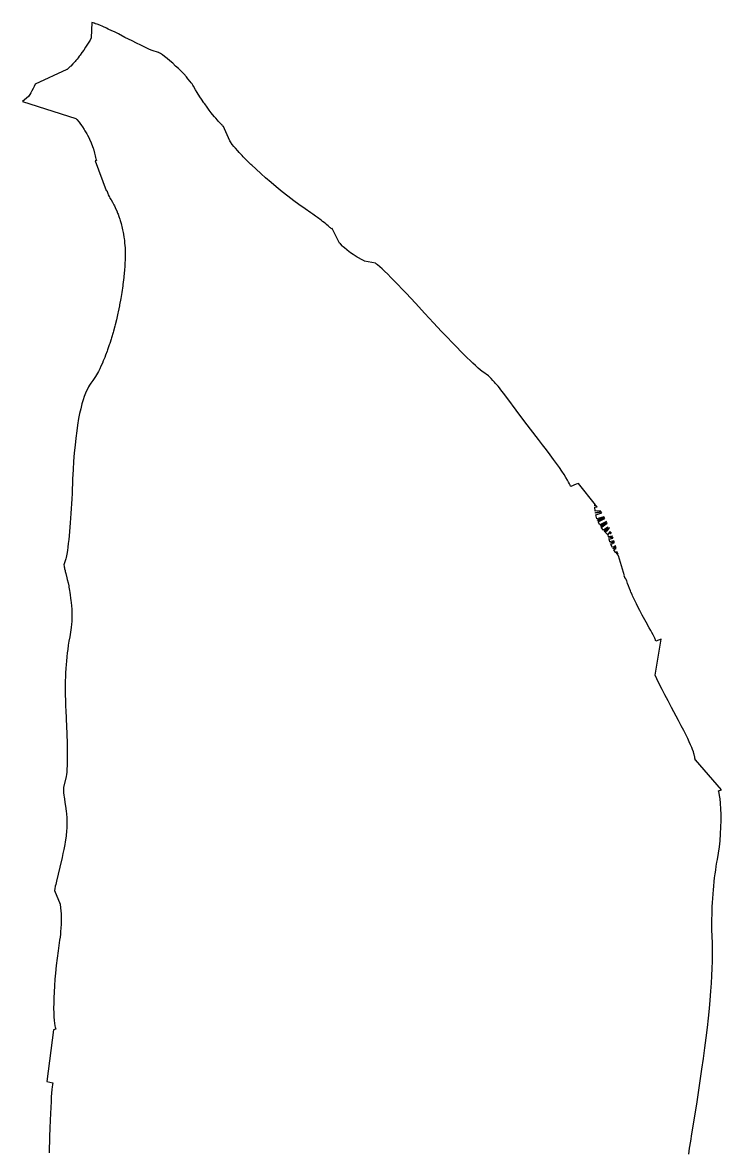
# Model space of a CAD drawing. Header units: metres. Extents: x -0.5 to 50.5, y -0.5 to 50.3.
# Drawn here: x 16.69 to 24.61, y 35.75 to 48.57 of the extents above; entities that cross this region are included whole.
import ezdxf

# ---------------------------------------------------------------- set-up
doc = ezdxf.new("R2010")
doc.units = ezdxf.units.M

msp = doc.modelspace()

# ---------------------------------------------------------------- linework, layer by layer
for p, q in [((17.4732, 48.568), (17.4663, 48.3934)), ((17.506, 48.5606), (17.4732, 48.568)), ((17.5054, 48.5588), (17.506, 48.5606)), ((17.5109, 48.5571), (17.5054, 48.5588)), ((17.5108, 48.5569), (17.5109, 48.5571)), ((17.5156, 48.5555), (17.5108, 48.5569)), ((17.5352, 48.5488), (17.5156, 48.5555)), ((17.5653, 48.5371), (17.5352, 48.5488)), ((17.5973, 48.5237), (17.5653, 48.5371)), ((17.6398, 48.5049), (17.5973, 48.5237)), ((17.6609, 48.4953), (17.6398, 48.5049)), ((17.7021, 48.4757), (17.6609, 48.4953)), ((17.7293, 48.4624), (17.7021, 48.4757)), ((17.7748, 48.4396), (17.7293, 48.4624)), ((17.4382, 48.3447), (17.418, 48.3121)), ((17.4534, 48.3704), (17.4382, 48.3447)), ((17.4663, 48.3934), (17.4534, 48.3704)), ((17.8499, 48.4004), (17.7748, 48.4396)), ((17.9295, 48.3598), (17.8499, 48.4004)), ((17.9808, 48.3342), (17.9295, 48.3598)), ((18.0291, 48.3105), (17.9808, 48.3342)), ((17.3413, 48.1996), (17.3309, 48.1857)), ((17.3612, 48.2273), (17.3413, 48.1996)), ((17.3816, 48.2569), (17.3612, 48.2273)), ((17.4033, 48.2895), (17.3816, 48.2569)), ((17.418, 48.3121), (17.4033, 48.2895)), ((18.0917, 48.2808), (18.0291, 48.3105)), ((18.1272, 48.2646), (18.0917, 48.2808)), ((18.1587, 48.2511), (18.1272, 48.2646)), ((18.2294, 48.2296), (18.1587, 48.2511)), ((18.2329, 48.2281), (18.2294, 48.2296)), ((18.2365, 48.2261), (18.2329, 48.2281)), ((18.2527, 48.2156), (18.2365, 48.2261)), ((18.2737, 48.201), (18.2527, 48.2156)), ((18.2994, 48.1817), (18.2737, 48.201)), ((17.2343, 48.0736), (17.2286, 48.068)), ((17.2603, 48.1007), (17.2343, 48.0736)), ((17.2671, 48.1081), (17.2603, 48.1007)), ((17.2847, 48.1282), (17.2671, 48.1081)), ((17.293, 48.138), (17.2847, 48.1282)), ((17.3069, 48.1549), (17.293, 48.138)), ((17.3173, 48.168), (17.3069, 48.1549)), ((17.3309, 48.1857), (17.3173, 48.168)), ((18.3278, 48.1593), (18.2994, 48.1817)), ((18.3583, 48.134), (18.3278, 48.1593)), ((18.3907, 48.1059), (18.3583, 48.134)), ((18.4245, 48.0752), (18.3907, 48.1059)), ((18.4559, 48.0456), (18.4245, 48.0752)), ((17.1918, 48.0341), (16.8327, 47.8702)), ((17.1958, 48.0375), (17.1918, 48.0341)), ((17.2286, 48.068), (17.1958, 48.0375)), ((18.486, 48.0158), (18.4559, 48.0456)), ((18.516, 47.9849), (18.486, 48.0158)), ((18.5472, 47.9512), (18.516, 47.9849)), ((18.5645, 47.9313), (18.5472, 47.9512)), ((16.8082, 47.8212), (16.7932, 47.7935)), ((16.8199, 47.844), (16.8082, 47.8212)), ((16.8327, 47.8702), (16.8199, 47.844)), ((18.5895, 47.9007), (18.5645, 47.9313)), ((18.6013, 47.8851), (18.5895, 47.9007)), ((18.6103, 47.8721), (18.6013, 47.8851)), ((18.618, 47.8593), (18.6103, 47.8721)), ((18.6257, 47.846), (18.618, 47.8593)), ((18.6505, 47.8035), (18.6257, 47.846)), ((16.756, 47.7304), (16.6889, 47.671)), ((16.7702, 47.7534), (16.756, 47.7304)), ((16.7812, 47.7722), (16.7702, 47.7534)), ((16.7932, 47.7935), (16.7812, 47.7722)), ((18.6688, 47.7736), (18.6505, 47.8035)), ((18.6981, 47.7273), (18.6688, 47.7736)), ((18.7174, 47.6979), (18.6981, 47.7273)), ((18.744, 47.6586), (18.7174, 47.6979)), ((16.6889, 47.671), (17.2928, 47.4805)), ((18.7538, 47.6445), (18.744, 47.6586)), ((18.7803, 47.6074), (18.7538, 47.6445)), ((18.8043, 47.5748), (18.7803, 47.6074)), ((18.8283, 47.5436), (18.8043, 47.5748)), ((17.2928, 47.4805), (17.3023, 47.4697)), ((17.3023, 47.4697), (17.329, 47.4374)), ((17.329, 47.4374), (17.3372, 47.4269)), ((18.8443, 47.5235), (18.8283, 47.5436)), ((18.8635, 47.5), (18.8443, 47.5235)), ((18.8786, 47.4823), (18.8635, 47.5)), ((18.8973, 47.4613), (18.8786, 47.4823)), ((18.9107, 47.4469), (18.8973, 47.4613)), ((18.933, 47.4241), (18.9107, 47.4469)), ((17.3372, 47.4269), (17.3581, 47.3987)), ((17.3581, 47.3987), (17.3674, 47.3854)), ((17.3674, 47.3854), (17.3886, 47.3535)), ((17.3886, 47.3535), (17.396, 47.3416)), ((17.396, 47.3416), (17.4178, 47.3045)), ((17.4178, 47.3045), (17.4248, 47.2915)), ((18.9439, 47.4134), (18.933, 47.4241)), ((18.9504, 47.4062), (18.9439, 47.4134)), ((18.9521, 47.4035), (18.9504, 47.4062)), ((18.9524, 47.4036), (18.9521, 47.4035)), ((18.9559, 47.3981), (18.9524, 47.4036)), ((18.9561, 47.3982), (18.9559, 47.3981)), ((18.9568, 47.3971), (18.9561, 47.3982)), ((18.9569, 47.3973), (18.9568, 47.3971)), ((18.959, 47.3945), (18.9569, 47.3973)), ((18.9592, 47.3946), (18.959, 47.3945)), ((18.9602, 47.3933), (18.9592, 47.3946)), ((18.9633, 47.3957), (18.9602, 47.3933)), ((19.0379, 47.2253), (18.9633, 47.3957)), ((17.4248, 47.2915), (17.4428, 47.2563)), ((17.4428, 47.2563), (17.4484, 47.2446)), ((17.4484, 47.2446), (17.4664, 47.2032)), ((17.4664, 47.2032), (17.4702, 47.1937)), ((17.4702, 47.1937), (17.4879, 47.1442)), ((19.0451, 47.2154), (19.0379, 47.2253)), ((19.0672, 47.1866), (19.0451, 47.2154)), ((19.0862, 47.1631), (19.0672, 47.1866)), ((17.4879, 47.1442), (17.4912, 47.1339)), ((17.4912, 47.1339), (17.5044, 47.0866)), ((17.5044, 47.0866), (17.5114, 47.0571)), ((17.5114, 47.0571), (17.5158, 47.037)), ((19.1037, 47.1423), (19.0862, 47.1631)), ((19.1302, 47.1118), (19.1037, 47.1423)), ((19.1453, 47.0952), (19.1302, 47.1118)), ((19.1784, 47.0596), (19.1453, 47.0952)), ((19.1907, 47.0467), (19.1784, 47.0596)), ((19.2366, 46.9999), (19.1907, 47.0467)), ((17.527, 47.0049), (17.5127, 46.9987)), ((17.5127, 46.9987), (17.6371, 46.6624)), ((17.5158, 47.037), (17.5206, 47.0205)), ((17.5206, 47.0205), (17.5226, 47.0153)), ((17.5226, 47.0153), (17.5249, 47.0108)), ((17.5249, 47.0108), (17.5246, 47.0107)), ((17.5246, 47.0107), (17.5259, 47.0081)), ((17.5259, 47.0081), (17.5257, 47.008)), ((17.5257, 47.008), (17.527, 47.0049)), ((19.2778, 46.9595), (19.2366, 46.9999)), ((19.2881, 46.9496), (19.2778, 46.9595)), ((19.3332, 46.907), (19.2881, 46.9496)), ((19.3943, 46.8511), (19.3332, 46.907)), ((19.4448, 46.8064), (19.3943, 46.8511)), ((19.507, 46.7526), (19.4448, 46.8064)), ((17.6371, 46.6624), (17.6452, 46.6641)), ((17.6452, 46.6641), (17.6481, 46.6501)), ((19.5658, 46.7033), (19.507, 46.7526)), ((19.6321, 46.6493), (19.5658, 46.7033)), ((17.6481, 46.6501), (17.6505, 46.6419)), ((17.6505, 46.6419), (17.6559, 46.6271)), ((17.6559, 46.6271), (17.6605, 46.6156)), ((17.6605, 46.6156), (17.6697, 46.5957)), ((17.6697, 46.5957), (17.673, 46.5894)), ((17.673, 46.5894), (17.6794, 46.5779)), ((17.6794, 46.5779), (17.6931, 46.5554)), ((17.6931, 46.5554), (17.7082, 46.5292)), ((19.6958, 46.5988), (19.6321, 46.6493)), ((19.7666, 46.5446), (19.6958, 46.5988)), ((19.8233, 46.5025), (19.7666, 46.5446)), ((17.7082, 46.5292), (17.7122, 46.522)), ((17.7122, 46.522), (17.7243, 46.4991)), ((17.7243, 46.4991), (17.7293, 46.4891)), ((17.7293, 46.4891), (17.7391, 46.4688)), ((17.7391, 46.4688), (17.7439, 46.4585)), ((17.7439, 46.4585), (17.756, 46.431)), ((17.756, 46.431), (17.7669, 46.404)), ((17.7669, 46.404), (17.7712, 46.3929)), ((19.8915, 46.4537), (19.8233, 46.5025)), ((19.9573, 46.4084), (19.8915, 46.4537)), ((19.9805, 46.3927), (19.9573, 46.4084)), ((17.7712, 46.3929), (17.7809, 46.3665)), ((17.7809, 46.3665), (17.7911, 46.3363)), ((17.7911, 46.3363), (17.795, 46.3239)), ((17.795, 46.3239), (17.802, 46.3008)), ((17.802, 46.3008), (17.8055, 46.2883)), ((17.8055, 46.2883), (17.8107, 46.2685)), ((20.0097, 46.3724), (19.9805, 46.3927)), ((20.0328, 46.3561), (20.0097, 46.3724)), ((20.0737, 46.3261), (20.0328, 46.3561)), ((20.0909, 46.3131), (20.0737, 46.3261)), ((20.1077, 46.3001), (20.0909, 46.3131)), ((20.1289, 46.2833), (20.1077, 46.3001)), ((20.1405, 46.2738), (20.1289, 46.2833)), ((17.8107, 46.2685), (17.8143, 46.2539)), ((17.8143, 46.2539), (17.8189, 46.2345)), ((17.8189, 46.2345), (17.8228, 46.2166)), ((17.8228, 46.2166), (17.8288, 46.1871)), ((17.8288, 46.1871), (17.8322, 46.1682)), ((17.8322, 46.1682), (17.8377, 46.1343)), ((20.1545, 46.2621), (20.1405, 46.2738)), ((20.1743, 46.2448), (20.1545, 46.2621)), ((20.1816, 46.238), (20.1743, 46.2448)), ((20.1926, 46.2266), (20.1816, 46.238)), ((20.1982, 46.2321), (20.1926, 46.2266)), ((20.2839, 46.065), (20.1982, 46.2321)), ((17.8377, 46.1343), (17.84, 46.118)), ((17.84, 46.118), (17.8427, 46.0963)), ((17.8427, 46.0963), (17.8444, 46.0813)), ((17.8444, 46.0813), (17.8463, 46.0618)), ((17.8463, 46.0618), (17.8478, 46.0436)), ((17.8478, 46.0436), (17.8502, 46.0083)), ((20.2923, 46.0564), (20.2839, 46.065)), ((20.3177, 46.0315), (20.2923, 46.0564)), ((20.3259, 46.0239), (20.3177, 46.0315)), ((20.3564, 45.9972), (20.3259, 46.0239)), ((17.8502, 46.0083), (17.8515, 45.9776)), ((17.8518, 45.9033), (17.8512, 45.8824)), ((17.8515, 45.9776), (17.8519, 45.9606)), ((17.8521, 45.9227), (17.8518, 45.9033)), ((17.8519, 45.9606), (17.8521, 45.9416)), ((17.8521, 45.9416), (17.8521, 45.9227)), ((20.3653, 45.9898), (20.3564, 45.9972)), ((20.3916, 45.969), (20.3653, 45.9898)), ((20.4024, 45.9609), (20.3916, 45.969)), ((20.4287, 45.9421), (20.4024, 45.9609)), ((20.4374, 45.9362), (20.4287, 45.9421)), ((20.4723, 45.9137), (20.4374, 45.9362)), ((20.4838, 45.9068), (20.4723, 45.9137)), ((20.5117, 45.8909), (20.4838, 45.9068)), ((20.5187, 45.8871), (20.5117, 45.8909)), ((17.8477, 45.8103), (17.8433, 45.7512)), ((17.8489, 45.8314), (17.8477, 45.8103)), ((17.8512, 45.8824), (17.8489, 45.8314)), ((20.561, 45.866), (20.5187, 45.8871)), ((20.5671, 45.8631), (20.561, 45.866)), ((20.6923, 45.837), (20.5671, 45.8631)), ((20.7031, 45.8286), (20.6923, 45.837)), ((20.7152, 45.8185), (20.7031, 45.8286)), ((20.7385, 45.7984), (20.7152, 45.8185)), ((20.7651, 45.7743), (20.7385, 45.7984)), ((20.7927, 45.7485), (20.7651, 45.7743)), ((17.8361, 45.6767), (17.8266, 45.5975)), ((17.8417, 45.7326), (17.8361, 45.6767)), ((17.8433, 45.7512), (17.8417, 45.7326)), ((20.8292, 45.7134), (20.7927, 45.7485)), ((20.8664, 45.6767), (20.8292, 45.7134)), ((20.9038, 45.6389), (20.8664, 45.6767)), ((20.9491, 45.5923), (20.9038, 45.6389)), ((17.8244, 45.5806), (17.8132, 45.5047)), ((17.8266, 45.5975), (17.8244, 45.5806)), ((20.991, 45.5486), (20.9491, 45.5923)), ((21.0388, 45.498), (20.991, 45.5486)), ((17.8023, 45.4392), (17.7888, 45.366)), ((17.8132, 45.5047), (17.8023, 45.4392)), ((21.0926, 45.4403), (21.0388, 45.498)), ((21.1439, 45.3846), (21.0926, 45.4403)), ((21.2503, 45.268), (21.1439, 45.3846)), ((17.7697, 45.2731), (17.7522, 45.1963)), ((17.7727, 45.2872), (17.7697, 45.2731)), ((17.7863, 45.353), (17.7727, 45.2872)), ((17.7888, 45.366), (17.7863, 45.353)), ((21.2993, 45.2148), (21.2503, 45.268)), ((17.7344, 45.1248), (17.7191, 45.0673)), ((17.7379, 45.1381), (17.7344, 45.1248)), ((17.7522, 45.1963), (17.7379, 45.1381)), ((21.3487, 45.1615), (21.2993, 45.2148)), ((21.4411, 45.0628), (21.3487, 45.1615)), ((17.6979, 44.9933), (17.693, 44.977)), ((17.7152, 45.0532), (17.6979, 44.9933)), ((17.7191, 45.0673), (17.7152, 45.0532)), ((21.4878, 45.0135), (21.4411, 45.0628)), ((21.574, 44.9238), (21.4878, 45.0135)), ((17.6718, 44.9106), (17.6535, 44.857)), ((17.6773, 44.9272), (17.6718, 44.9106)), ((17.693, 44.977), (17.6773, 44.9272)), ((21.6162, 44.8805), (21.574, 44.9238)), ((21.6565, 44.8396), (21.6162, 44.8805)), ((17.621, 44.7701), (17.6041, 44.7292)), ((17.6299, 44.7929), (17.621, 44.7701)), ((17.647, 44.8388), (17.6299, 44.7929)), ((17.6535, 44.857), (17.647, 44.8388)), ((21.6932, 44.8028), (21.6565, 44.8396)), ((21.7303, 44.7661), (21.6932, 44.8028)), ((21.7647, 44.7325), (21.7303, 44.7661)), ((17.5482, 44.6109), (17.527, 44.5726)), ((17.5632, 44.64), (17.5482, 44.6109)), ((17.5779, 44.6706), (17.5632, 44.64)), ((17.5938, 44.7054), (17.5779, 44.6706)), ((17.6041, 44.7292), (17.5938, 44.7054)), ((21.7945, 44.704), (21.7647, 44.7325)), ((21.8237, 44.6767), (21.7945, 44.704)), ((21.8565, 44.6472), (21.8237, 44.6767)), ((21.8784, 44.6279), (21.8565, 44.6472)), ((21.9013, 44.6088), (21.8784, 44.6279)), ((21.9068, 44.6044), (21.9013, 44.6088)), ((17.4865, 44.5081), (17.4642, 44.4762)), ((17.5148, 44.5521), (17.4865, 44.5081)), ((17.527, 44.5726), (17.5148, 44.5521)), ((21.9709, 44.5612), (21.9068, 44.6044)), ((21.9755, 44.5569), (21.9709, 44.5612)), ((21.9886, 44.5443), (21.9755, 44.5569)), ((22.0022, 44.5303), (21.9886, 44.5443)), ((22.0234, 44.5074), (22.0022, 44.5303)), ((22.0399, 44.4889), (22.0234, 44.5074)), ((22.0535, 44.4734), (22.0399, 44.4889)), ((17.4012, 44.3618), (17.3877, 44.3259)), ((17.414, 44.3918), (17.4012, 44.3618)), ((17.4269, 44.4182), (17.414, 44.3918)), ((17.4375, 44.4373), (17.4269, 44.4182)), ((17.448, 44.4539), (17.4375, 44.4373)), ((17.4642, 44.4762), (17.448, 44.4539)), ((22.0803, 44.4415), (22.0535, 44.4734)), ((22.0955, 44.4229), (22.0803, 44.4415)), ((22.1129, 44.4011), (22.0955, 44.4229)), ((22.142, 44.363), (22.1129, 44.4011)), ((22.1901, 44.2977), (22.142, 44.363)), ((17.3614, 44.2411), (17.3475, 44.186)), ((17.3755, 44.2892), (17.3614, 44.2411)), ((17.3877, 44.3259), (17.3755, 44.2892)), ((22.2848, 44.1705), (22.1901, 44.2977)), ((17.3356, 44.133), (17.3244, 44.0758)), ((17.3475, 44.186), (17.3356, 44.133)), ((22.373, 44.0529), (22.2848, 44.1705)), ((17.3119, 44.0021), (17.3022, 43.9358)), ((17.3244, 44.0758), (17.3119, 44.0021)), ((22.4477, 43.9549), (22.373, 44.0529)), ((17.2918, 43.8543), (17.2831, 43.7748)), ((17.3022, 43.9358), (17.2918, 43.8543)), ((22.5383, 43.8389), (22.4477, 43.9549)), ((17.2831, 43.7748), (17.2748, 43.6851)), ((22.5863, 43.7767), (22.5383, 43.8389)), ((22.6289, 43.7209), (22.5863, 43.7767)), ((22.6729, 43.6621), (22.6289, 43.7209)), ((17.2673, 43.5889), (17.2616, 43.4992)), ((17.2748, 43.6851), (17.2673, 43.5889)), ((22.7105, 43.6108), (22.6729, 43.6621)), ((22.7425, 43.5661), (22.7105, 43.6108)), ((17.2616, 43.4992), (17.2557, 43.3881)), ((22.7759, 43.5184), (22.7425, 43.5661)), ((22.8033, 43.4782), (22.7759, 43.5184)), ((22.8288, 43.4393), (22.8033, 43.4782)), ((17.2557, 43.3881), (17.2491, 43.2252)), ((22.8495, 43.4068), (22.8288, 43.4393)), ((22.8681, 43.3759), (22.8495, 43.4068)), ((22.8801, 43.3549), (22.8681, 43.3759)), ((22.8916, 43.3333), (22.8801, 43.3549)), ((22.8978, 43.3203), (22.8916, 43.3333)), ((22.9666, 43.3309), (22.9044, 43.3046)), ((22.9932, 43.3403), (22.9666, 43.3309)), ((23.1874, 43.095), (22.9932, 43.3403)), ((17.2491, 43.2252), (17.2464, 43.1658)), ((22.8986, 43.3177), (22.8978, 43.3203)), ((22.8988, 43.3178), (22.8986, 43.3177)), ((22.9021, 43.3083), (22.8988, 43.3178)), ((22.9028, 43.3085), (22.9021, 43.3083)), ((22.9044, 43.3046), (22.9028, 43.3085)), ((17.2435, 43.1093), (17.2405, 43.0542)), ((17.2464, 43.1658), (17.2435, 43.1093)), ((23.1779, 43.0718), (23.2042, 43.0739)), ((23.1817, 43.0249), (23.1779, 43.0718)), ((23.1794, 43.0871), (23.1795, 43.0952)), ((23.1939, 43.0868), (23.1794, 43.0871)), ((23.1795, 43.0952), (23.1874, 43.095)), ((23.2042, 43.0739), (23.1939, 43.0868)), ((17.2335, 42.9458), (17.2295, 42.8922)), ((17.237, 42.9973), (17.2335, 42.9458)), ((17.2405, 43.0542), (17.237, 42.9973)), ((23.2393, 43.0295), (23.1817, 43.0249)), ((23.1857, 43.0093), (23.2466, 43.0204)), ((23.1871, 43.0013), (23.1857, 43.0093)), ((23.2523, 43.0132), (23.1871, 43.0013)), ((23.189, 42.9848), (23.2588, 43.005)), ((23.2023, 42.9386), (23.189, 42.9848)), ((23.2817, 42.9616), (23.2023, 42.9386)), ((23.2093, 42.9247), (23.285, 42.9552)), ((23.2888, 42.9477), (23.2124, 42.9169)), ((23.2162, 42.9049), (23.2913, 42.943)), ((23.2466, 43.0204), (23.2393, 43.0295)), ((23.2588, 43.005), (23.2523, 43.0132)), ((23.285, 42.9552), (23.2817, 42.9616)), ((23.2913, 42.943), (23.2888, 42.9477)), ((17.2256, 42.8434), (17.2212, 42.7939)), ((17.2295, 42.8922), (17.2256, 42.8434)), ((23.2124, 42.9169), (23.2093, 42.9247)), ((23.2349, 42.8681), (23.2162, 42.9049)), ((23.3101, 42.9062), (23.2349, 42.8681)), ((23.242, 42.8584), (23.3122, 42.902)), ((23.2466, 42.8509), (23.242, 42.8584)), ((23.3162, 42.8942), (23.2466, 42.8509)), ((23.2519, 42.8406), (23.3182, 42.8903)), ((23.2768, 42.8074), (23.2519, 42.8406)), ((23.3268, 42.8447), (23.2768, 42.8074)), ((23.2856, 42.799), (23.3298, 42.8386)), ((23.329, 42.8253), (23.2918, 42.792)), ((23.2971, 42.7851), (23.3259, 42.8149)), ((23.3122, 42.902), (23.3101, 42.9062)), ((23.3182, 42.8903), (23.3162, 42.8942)), ((23.3258, 42.8165), (23.3275, 42.8166)), ((23.3259, 42.8149), (23.3258, 42.8165)), ((23.3263, 42.8389), (23.3268, 42.8447)), ((23.3298, 42.8386), (23.3263, 42.8389)), ((23.3275, 42.8166), (23.3357, 42.8251)), ((23.3357, 42.8251), (23.329, 42.8253)), ((23.3427, 42.8376), (23.3359, 42.8314)), ((23.3359, 42.8314), (23.3416, 42.8313)), ((23.3416, 42.8313), (23.3461, 42.8359)), ((23.3453, 42.8373), (23.3427, 42.8376)), ((23.3461, 42.8359), (23.3453, 42.8373)), ((17.2123, 42.7036), (17.2073, 42.6591)), ((17.2166, 42.7446), (17.2123, 42.7036)), ((17.2212, 42.7939), (17.2166, 42.7446)), ((23.2918, 42.792), (23.2856, 42.799)), ((23.3223, 42.7608), (23.2971, 42.7851)), ((23.336, 42.7751), (23.3223, 42.7608)), ((23.328, 42.757), (23.3299, 42.7593)), ((23.3307, 42.7547), (23.328, 42.757)), ((23.3289, 42.7655), (23.336, 42.7667)), ((23.3299, 42.7593), (23.3289, 42.7655)), ((23.334, 42.7344), (23.3307, 42.7547)), ((23.3524, 42.7374), (23.334, 42.7344)), ((23.336, 42.7667), (23.3437, 42.7758)), ((23.3437, 42.7758), (23.336, 42.7751)), ((23.3371, 42.7238), (23.3629, 42.7298)), ((23.3384, 42.7182), (23.3371, 42.7238)), ((23.3701, 42.7256), (23.3384, 42.7182)), ((23.3405, 42.7067), (23.3815, 42.7194)), ((23.3502, 42.6752), (23.3405, 42.7067)), ((23.3492, 42.7888), (23.3424, 42.7817)), ((23.3424, 42.7817), (23.349, 42.7824)), ((23.349, 42.7824), (23.3546, 42.7891)), ((23.3546, 42.7891), (23.3492, 42.7888)), ((23.3943, 42.6889), (23.3502, 42.6752)), ((23.358, 42.7772), (23.3512, 42.7691)), ((23.3512, 42.7691), (23.3557, 42.7699)), ((23.3629, 42.7298), (23.3524, 42.7374)), ((23.3557, 42.7699), (23.3613, 42.7776)), ((23.3613, 42.7776), (23.358, 42.7772)), ((23.3649, 42.7856), (23.3634, 42.7838)), ((23.3634, 42.7838), (23.3654, 42.784)), ((23.3654, 42.784), (23.3649, 42.7856)), ((23.3726, 42.7407), (23.365, 42.7303)), ((23.365, 42.7303), (23.3719, 42.7319)), ((23.3778, 42.7207), (23.3701, 42.7256)), ((23.3719, 42.7319), (23.378, 42.7416)), ((23.378, 42.7416), (23.3726, 42.7407)), ((23.3824, 42.728), (23.3778, 42.7207)), ((23.3815, 42.7194), (23.3838, 42.7236)), ((23.3838, 42.7236), (23.3824, 42.728)), ((23.3964, 42.6821), (23.3943, 42.6889)), ((17.1968, 42.5782), (17.1904, 42.5375)), ((17.2019, 42.6156), (17.1968, 42.5782)), ((17.2073, 42.6591), (17.2019, 42.6156)), ((23.3544, 42.6658), (23.3964, 42.6821)), ((23.3564, 42.6608), (23.3544, 42.6658)), ((23.398, 42.6768), (23.3564, 42.6608)), ((23.3604, 42.6483), (23.4007, 42.6677)), ((23.377, 42.6138), (23.3604, 42.6483)), ((23.412, 42.6306), (23.377, 42.6138)), ((23.3849, 42.6017), (23.4154, 42.6195)), ((23.3876, 42.5969), (23.3849, 42.6017)), ((23.417, 42.6141), (23.3876, 42.5969)), ((23.394, 42.5845), (23.4204, 42.603)), ((23.4164, 42.5525), (23.394, 42.5845)), ((23.4007, 42.6677), (23.398, 42.6768)), ((23.4154, 42.6195), (23.412, 42.6306)), ((23.4324, 42.5636), (23.4164, 42.5525)), ((23.4204, 42.603), (23.417, 42.6141)), ((23.4364, 42.5505), (23.4324, 42.5636)), ((17.1802, 42.483), (17.1583, 42.4141)), ((17.1832, 42.4976), (17.1802, 42.483)), ((17.1873, 42.5197), (17.1832, 42.4976)), ((17.1904, 42.5375), (17.1873, 42.5197)), ((23.4262, 42.542), (23.4364, 42.5505)), ((23.4297, 42.5377), (23.4262, 42.542)), ((23.4382, 42.5447), (23.4297, 42.5377)), ((23.4362, 42.5292), (23.4414, 42.534)), ((23.446, 42.5189), (23.4362, 42.5292)), ((23.4414, 42.534), (23.4382, 42.5447)), ((23.5157, 42.2895), (23.446, 42.5189)), ((17.1583, 42.4141), (17.1599, 42.4021)), ((17.1599, 42.4021), (17.1614, 42.3927)), ((17.1614, 42.3927), (17.1633, 42.3818)), ((17.1633, 42.3818), (17.1657, 42.3698)), ((17.1657, 42.3698), (17.1697, 42.3512)), ((17.1697, 42.3512), (17.1723, 42.3402)), ((17.1723, 42.3402), (17.1779, 42.3181)), ((17.1779, 42.3181), (17.1915, 42.2669)), ((17.1915, 42.2669), (17.1957, 42.2502)), ((17.1957, 42.2502), (17.2041, 42.2133)), ((17.2041, 42.2133), (17.2113, 42.1788)), ((17.2113, 42.1788), (17.2143, 42.1634)), ((23.5091, 42.2835), (23.5157, 42.2895)), ((23.5175, 42.2742), (23.5091, 42.2835)), ((23.5202, 42.2704), (23.5175, 42.2742)), ((23.5281, 42.2582), (23.5202, 42.2704)), ((23.5366, 42.2432), (23.5281, 42.2582)), ((23.5391, 42.2383), (23.5366, 42.2432)), ((23.5402, 42.2356), (23.5391, 42.2383)), ((23.5503, 42.2044), (23.5402, 42.2356)), ((23.5596, 42.1778), (23.5503, 42.2044)), ((23.5709, 42.1483), (23.5596, 42.1778)), ((17.2143, 42.1634), (17.2214, 42.124)), ((17.2214, 42.124), (17.2248, 42.1034)), ((17.2248, 42.1034), (17.2288, 42.0763)), ((17.2288, 42.0763), (17.2339, 42.0391)), ((23.5813, 42.1225), (23.5709, 42.1483)), ((23.5882, 42.106), (23.5813, 42.1225)), ((23.6003, 42.0782), (23.5882, 42.106)), ((23.6068, 42.0636), (23.6003, 42.0782)), ((23.6312, 42.0109), (23.6068, 42.0636)), ((17.2339, 42.0391), (17.2373, 42.0096)), ((17.2373, 42.0096), (17.2395, 41.989)), ((17.2395, 41.989), (17.2429, 41.949)), ((17.2429, 41.949), (17.2454, 41.9123)), ((23.6494, 41.9732), (23.6312, 42.0109)), ((23.6731, 41.9256), (23.6494, 41.9732)), ((23.688, 41.8968), (23.6731, 41.9256)), ((17.2454, 41.9123), (17.2466, 41.8863)), ((17.2466, 41.8863), (17.2476, 41.8533)), ((17.2476, 41.8059), (17.2471, 41.7858)), ((17.2476, 41.8533), (17.2478, 41.8346)), ((17.2478, 41.8346), (17.2476, 41.8059)), ((23.7157, 41.8445), (23.688, 41.8968)), ((23.7436, 41.7934), (23.7157, 41.8445)), ((23.7589, 41.7663), (23.7436, 41.7934)), ((17.2372, 41.6789), (17.2328, 41.6521)), ((17.2409, 41.7055), (17.2372, 41.6789)), ((17.2446, 41.743), (17.2409, 41.7055)), ((17.2466, 41.7738), (17.2446, 41.743)), ((17.2471, 41.7858), (17.2466, 41.7738)), ((23.7959, 41.702), (23.7589, 41.7663)), ((23.8137, 41.6703), (23.7959, 41.702)), ((23.8264, 41.647), (23.8137, 41.6703)), ((17.2145, 41.5491), (17.2071, 41.5028)), ((17.2233, 41.6003), (17.2145, 41.5491)), ((17.2328, 41.6521), (17.2233, 41.6003)), ((23.8393, 41.6222), (23.8264, 41.647)), ((23.8509, 41.5988), (23.8393, 41.6222)), ((23.8587, 41.5821), (23.8509, 41.5988)), ((23.8634, 41.5713), (23.8587, 41.5821)), ((23.8624, 41.1626), (23.93, 41.5721)), ((23.8659, 41.5648), (23.8634, 41.5713)), ((23.8676, 41.5588), (23.8659, 41.5648)), ((23.868, 41.5588), (23.8676, 41.5588)), ((23.8704, 41.5516), (23.868, 41.5588)), ((23.93, 41.5721), (23.8704, 41.5516)), ((17.1951, 41.416), (17.1897, 41.3703)), ((17.2003, 41.4559), (17.1951, 41.416)), ((17.2071, 41.5028), (17.2003, 41.4559)), ((17.1816, 41.2834), (17.1783, 41.2381)), ((17.1851, 41.3245), (17.1816, 41.2834)), ((17.1897, 41.3703), (17.1851, 41.3245)), ((17.1757, 41.1905), (17.1739, 41.1459)), ((17.1783, 41.2381), (17.1757, 41.1905)), ((23.8812, 41.1225), (23.8624, 41.1626)), ((17.1726, 41.0986), (17.1721, 41.0455)), ((17.1721, 41.0455), (17.1721, 40.9984)), ((17.1739, 41.1459), (17.1726, 41.0986)), ((23.9089, 41.0655), (23.8812, 41.1225)), ((23.9401, 41.0032), (23.9089, 41.0655)), ((17.1721, 40.9984), (17.1728, 40.9351)), ((17.1728, 40.9351), (17.174, 40.8841)), ((23.9721, 40.9408), (23.9401, 41.0032)), ((24.0082, 40.8715), (23.9721, 40.9408)), ((17.174, 40.8841), (17.1761, 40.8165)), ((17.1761, 40.8165), (17.1784, 40.7572)), ((24.0482, 40.796), (24.0082, 40.8715)), ((24.1263, 40.6498), (24.0482, 40.796)), ((17.1784, 40.7572), (17.1818, 40.684)), ((17.1818, 40.684), (17.1879, 40.5657)), ((24.1577, 40.5903), (24.1263, 40.6498)), ((17.1879, 40.5657), (17.1902, 40.516)), ((17.1902, 40.516), (17.192, 40.4688)), ((24.1858, 40.536), (24.1577, 40.5903)), ((24.2088, 40.4905), (24.1858, 40.536)), ((17.192, 40.4688), (17.1934, 40.4204)), ((17.1934, 40.4204), (17.195, 40.3365)), ((24.2315, 40.4444), (24.2088, 40.4905)), ((24.2493, 40.4069), (24.2315, 40.4444)), ((24.2639, 40.3746), (24.2493, 40.4069)), ((17.1953, 40.2512), (17.1949, 40.2106)), ((17.195, 40.3365), (17.1953, 40.2979)), ((17.1953, 40.2979), (17.1953, 40.2512)), ((24.2779, 40.342), (24.2639, 40.3746)), ((24.2869, 40.3193), (24.2779, 40.342)), ((24.2955, 40.2955), (24.2869, 40.3193)), ((24.3025, 40.2743), (24.2955, 40.2955)), ((24.3059, 40.2623), (24.3025, 40.2743)), ((24.3104, 40.2433), (24.3059, 40.2623)), ((17.193, 40.1372), (17.1914, 40.1012)), ((17.1941, 40.1714), (17.193, 40.1372)), ((17.1949, 40.2106), (17.1941, 40.1714)), ((24.3118, 40.236), (24.3104, 40.2433)), ((24.314, 40.2216), (24.3118, 40.236)), ((24.3152, 40.2103), (24.314, 40.2216)), ((24.3157, 40.2048), (24.3152, 40.2103)), ((24.3158, 40.2046), (24.3157, 40.2048)), ((24.3162, 40.2016), (24.3158, 40.2046)), ((24.3183, 40.2018), (24.3162, 40.2016)), ((24.6136, 39.8621), (24.3183, 40.2018)), ((17.1846, 40.0107), (17.1528, 39.8935)), ((17.1875, 40.0409), (17.1846, 40.0107)), ((17.189, 40.0612), (17.1875, 40.0409)), ((17.1914, 40.1012), (17.189, 40.0612)), ((17.1525, 39.8782), (17.1523, 39.8666)), ((17.1523, 39.8666), (17.1528, 39.8482)), ((17.1537, 39.8907), (17.1525, 39.8782)), ((17.1528, 39.8935), (17.1536, 39.8935)), ((17.1536, 39.8935), (17.1534, 39.8907)), ((17.1534, 39.8907), (17.1537, 39.8907)), ((17.1528, 39.8482), (17.1537, 39.8326)), ((17.1537, 39.8326), (17.1569, 39.8005)), ((17.1569, 39.8005), (17.1592, 39.7831)), ((17.1592, 39.7831), (17.1728, 39.6957)), ((24.5809, 39.8535), (24.6136, 39.8621)), ((24.584, 39.842), (24.5809, 39.8535)), ((24.5836, 39.8419), (24.584, 39.842)), ((24.5847, 39.8384), (24.5836, 39.8419)), ((24.5838, 39.8381), (24.5847, 39.8384)), ((24.5876, 39.8285), (24.5838, 39.8381)), ((24.5885, 39.8248), (24.5876, 39.8285)), ((24.5932, 39.8), (24.5885, 39.8248)), ((24.5988, 39.7597), (24.5932, 39.8)), ((24.6032, 39.7136), (24.5988, 39.7597)), ((17.1728, 39.6957), (17.1784, 39.6563)), ((17.1784, 39.6563), (17.1836, 39.6142)), ((17.1836, 39.6142), (17.1853, 39.598)), ((24.6075, 39.6451), (24.6032, 39.7136)), ((24.6094, 39.5861), (24.6075, 39.6451)), ((17.1853, 39.598), (17.187, 39.5781)), ((17.187, 39.5781), (17.1886, 39.5578)), ((17.1886, 39.5578), (17.19, 39.5329)), ((17.19, 39.5329), (17.1906, 39.5184)), ((17.1906, 39.5184), (17.1911, 39.4898)), ((17.1911, 39.4898), (17.1911, 39.4742)), ((24.6084, 39.4412), (24.6099, 39.5167)), ((24.6099, 39.5167), (24.6094, 39.5861)), ((17.1841, 39.3562), (17.1818, 39.3371)), ((17.1869, 39.3847), (17.1841, 39.3562)), ((17.1883, 39.4024), (17.1869, 39.3847)), ((17.1897, 39.426), (17.1883, 39.4024)), ((17.1904, 39.4423), (17.1897, 39.426)), ((17.1911, 39.4742), (17.1904, 39.4423)), ((24.5988, 39.2852), (24.6049, 39.365)), ((24.6049, 39.365), (24.6084, 39.4412)), ((17.167, 39.2419), (17.1561, 39.1862)), ((17.1721, 39.2713), (17.167, 39.2419)), ((17.1753, 39.2906), (17.1721, 39.2713)), ((17.1791, 39.3167), (17.1753, 39.2906)), ((17.1818, 39.3371), (17.1791, 39.3167)), ((24.5918, 39.2178), (24.5988, 39.2852)), ((17.1465, 39.1411), (17.1362, 39.0946)), ((17.1561, 39.1862), (17.1465, 39.1411)), ((24.5692, 39.0737), (24.5814, 39.1428)), ((24.5814, 39.1428), (24.5918, 39.2178)), ((17.1111, 38.9876), (17.0726, 38.8268)), ((17.1362, 39.0946), (17.1111, 38.9876)), ((24.5487, 38.9518), (24.5555, 38.9964)), ((24.5555, 38.9964), (24.5634, 39.043)), ((24.5634, 39.043), (24.5692, 39.0737)), ((24.5322, 38.8215), (24.5369, 38.8629)), ((24.5369, 38.8629), (24.5426, 38.9087)), ((24.5426, 38.9087), (24.5487, 38.9518)), ((17.054, 38.7418), (17.0502, 38.7204)), ((17.0502, 38.7204), (17.114, 38.5653)), ((17.0598, 38.7702), (17.054, 38.7418)), ((17.0643, 38.7908), (17.0598, 38.7702)), ((17.0726, 38.8268), (17.0643, 38.7908)), ((24.5193, 38.6815), (24.523, 38.7269)), ((24.523, 38.7269), (24.5271, 38.7718)), ((24.5271, 38.7718), (24.5322, 38.8215)), ((24.5106, 38.5367), (24.513, 38.5845)), ((24.513, 38.5845), (24.5158, 38.6308)), ((24.5158, 38.6308), (24.5193, 38.6815)), ((17.114, 38.5653), (17.1202, 38.5232)), ((17.1202, 38.5232), (17.1237, 38.4888)), ((17.1237, 38.4888), (17.1258, 38.4577)), ((17.1258, 38.4577), (17.1264, 38.4457)), ((24.5073, 38.4457), (24.5087, 38.491)), ((24.5087, 38.491), (24.5106, 38.5367)), ((17.126, 38.3392), (17.1235, 38.2955)), ((17.1267, 38.3571), (17.126, 38.3392)), ((17.1264, 38.4457), (17.1273, 38.4151)), ((17.1271, 38.3753), (17.1267, 38.3571)), ((17.1273, 38.3949), (17.1271, 38.3753)), ((17.1273, 38.4151), (17.1273, 38.3949)), ((24.5059, 38.3549), (24.5064, 38.3991)), ((24.5061, 38.3056), (24.5059, 38.3549)), ((24.5064, 38.3991), (24.5073, 38.4457)), ((17.1171, 38.2257), (17.1131, 38.1907)), ((17.1204, 38.2577), (17.1171, 38.2257)), ((17.1235, 38.2955), (17.1204, 38.2577)), ((24.5065, 38.2662), (24.5061, 38.3056)), ((24.5082, 38.2093), (24.5065, 38.2662)), ((24.5123, 38.1148), (24.5082, 38.2093)), ((17.1087, 38.1575), (17.0917, 38.0373)), ((17.1131, 38.1907), (17.1087, 38.1575)), ((24.5135, 38.0546), (24.5123, 38.1148)), ((17.0805, 37.952), (17.0711, 37.8715)), ((17.0917, 38.0373), (17.0805, 37.952)), ((24.5122, 37.9139), (24.5135, 37.9899)), ((24.5135, 37.9899), (24.5135, 38.0546)), ((17.0711, 37.8715), (17.062, 37.7841)), ((24.5057, 37.754), (24.5097, 37.8393)), ((24.5097, 37.8393), (24.5122, 37.9139)), ((17.0558, 37.7154), (17.0499, 37.638)), ((17.062, 37.7841), (17.0558, 37.7154)), ((24.5006, 37.6681), (24.5057, 37.754)), ((17.0456, 37.5668), (17.0428, 37.502)), ((17.0499, 37.638), (17.0456, 37.5668)), ((24.4858, 37.4763), (24.4942, 37.5796)), ((24.4942, 37.5796), (24.5006, 37.6681)), ((17.0413, 37.4415), (17.0411, 37.3861)), ((17.0428, 37.502), (17.0413, 37.4415)), ((24.4771, 37.3827), (24.4858, 37.4763)), ((17.0411, 37.3861), (17.042, 37.3304)), ((17.042, 37.3304), (17.0439, 37.2868)), ((24.4659, 37.2719), (24.4771, 37.3827)), ((17.0439, 37.2868), (17.0467, 37.2469)), ((17.0467, 37.2469), (17.05, 37.216)), ((17.05, 37.216), (17.0542, 37.1873)), ((17.0542, 37.1873), (17.0573, 37.1712)), ((24.4543, 37.1662), (24.4659, 37.2719)), ((17.0384, 37.1406), (16.9654, 36.5534)), ((17.0512, 37.145), (17.0384, 37.1406)), ((17.0633, 37.1481), (17.0512, 37.145)), ((17.0573, 37.1712), (17.058, 37.1687)), ((17.058, 37.1687), (17.0603, 37.1636)), ((17.0603, 37.1636), (17.0596, 37.1633)), ((17.0596, 37.1633), (17.0605, 37.161)), ((17.0605, 37.161), (17.0603, 37.1609)), ((17.0603, 37.1609), (17.0643, 37.1494)), ((17.0643, 37.1494), (17.0631, 37.149)), ((17.0631, 37.149), (17.0633, 37.1481)), ((24.4261, 36.9343), (24.4407, 37.0508)), ((24.4407, 37.0508), (24.4543, 37.1662)), ((24.4102, 36.8134), (24.4261, 36.9343)), ((24.3935, 36.6939), (24.4102, 36.8134)), ((24.3743, 36.5616), (24.3935, 36.6939)), ((16.9654, 36.5534), (17.0324, 36.5384)), ((17.0324, 36.5384), (17.0305, 36.5301)), ((24.3545, 36.4301), (24.3743, 36.5616)), ((17.0179, 36.4234), (17.0146, 36.3789)), ((17.0213, 36.4625), (17.0179, 36.4234)), ((17.0249, 36.4948), (17.0213, 36.4625)), ((17.0275, 36.5147), (17.0249, 36.4948)), ((17.0291, 36.5235), (17.0275, 36.5147)), ((17.0309, 36.5296), (17.0291, 36.5235)), ((17.0305, 36.5301), (17.0307, 36.5301)), ((17.0307, 36.5301), (17.0306, 36.5297)), ((17.0306, 36.5297), (17.0309, 36.5296)), ((24.3333, 36.295), (24.3545, 36.4301)), ((17.0115, 36.326), (17.008, 36.2606)), ((17.0146, 36.3789), (17.0115, 36.326)), ((24.2792, 35.9621), (24.3333, 36.295)), ((17.0048, 36.1913), (17.0016, 36.1136)), ((17.008, 36.2606), (17.0048, 36.1913)), ((16.9982, 36.0264), (16.9949, 35.9309)), ((17.0016, 36.1136), (16.9982, 36.0264)), ((16.9949, 35.9309), (16.993, 35.8708)), ((24.2658, 35.8779), (24.2792, 35.9621)), ((16.9913, 35.8055), (16.9901, 35.7453)), ((16.993, 35.8708), (16.9913, 35.8055)), ((24.2434, 35.728), (24.2536, 35.7972)), ((24.2536, 35.7972), (24.2658, 35.8779))]:
    msp.add_line(p, q)

doc.saveas('drawing.dxf')
